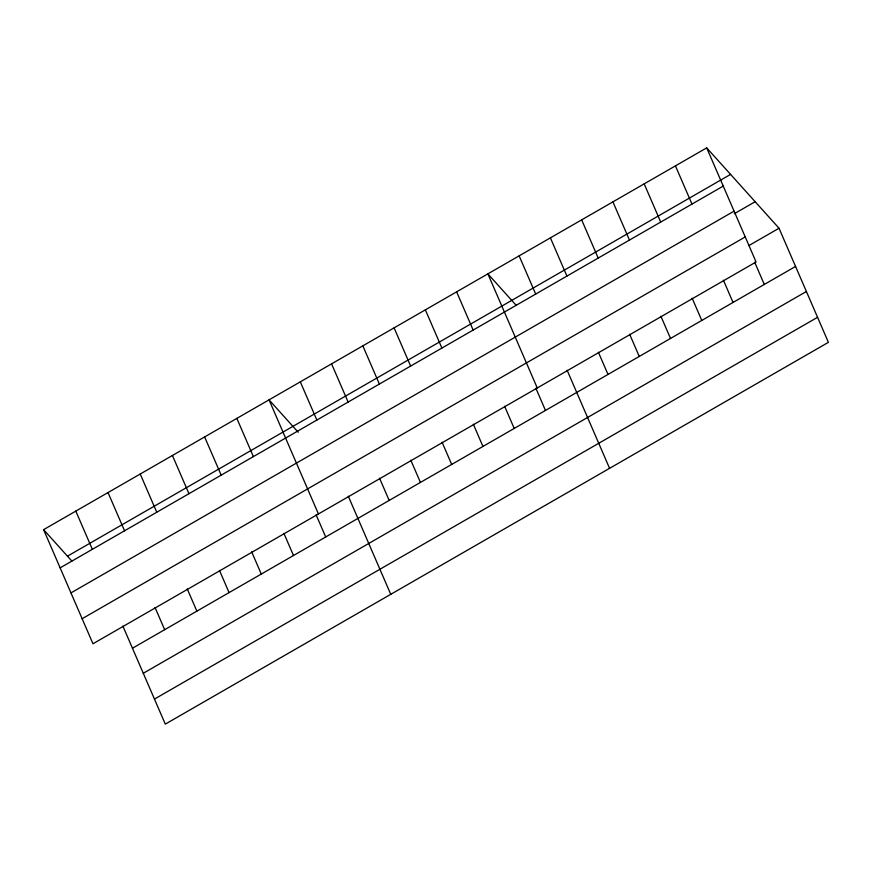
<?xml version="1.0" encoding="UTF-8"?>
<svg xmlns="http://www.w3.org/2000/svg" width="872" height="872" viewBox="0 0 872 872"><rect width="100%" height="100%" fill="white"/><g stroke="black" fill="none" stroke-linecap="round" stroke-linejoin="round"><path stroke-width="1.31" d="M706.702 147.869L756.079 261.982L92.977 643.765L43.6 529.653L706.702 147.869L779.023 228.235L828.4 342.347L165.299 724.131L122.854 626.042M67.46 556.173L730.573 174.4M60.135 567.868L723.237 186.085M70.97 592.906L734.082 211.133M734.322 213.716L755.163 201.715M82.142 618.717L745.244 236.933M748.917 245.566L779.023 228.235M132.457 648.234L795.558 266.451M143.291 673.271L806.393 291.499M154.453 699.082L817.565 317.299M516.137 305.265L487.884 273.863L537.261 387.964M298.191 432.229L269.056 399.856L318.433 513.957M43.6 529.653L71.853 561.056M754.694 262.265L764.297 284.446M675.44 165.876L691.976 204.081M723.433 280.261L733.036 302.442M644.179 183.872L660.714 222.077M692.172 298.257L701.775 320.438M612.918 201.868L629.453 240.073M660.911 316.253L670.514 338.445M581.668 219.864L598.192 258.079M629.649 334.248L639.252 356.441M550.406 237.871L566.931 276.075M598.388 352.255L607.991 374.437M519.145 255.867L535.681 294.071M567.127 370.251L609.572 468.329M535.877 388.247L545.469 410.44M456.623 291.858L473.158 330.074M504.615 406.243L514.207 428.435M425.362 309.854L441.897 348.07M473.354 424.25L482.946 446.431M394.1 327.861L410.636 366.066M442.093 442.246L451.685 464.427M362.839 345.857L379.375 384.062M410.832 460.242L420.424 482.423M331.578 363.853L348.113 402.057M379.571 478.238L389.174 500.43M300.317 381.849L316.852 420.064M348.31 496.233L390.754 594.322M316.1 514.785L325.703 536.967M236.846 418.397L253.381 456.601M283.891 533.326L293.493 555.508M204.637 436.937L221.172 475.142M251.681 551.867L261.284 574.059M172.427 455.478L188.962 493.694M219.472 570.408L229.074 592.6M140.229 474.03L156.753 512.235M187.273 588.96L196.865 611.141M108.019 492.571L124.554 530.776M155.063 607.501L164.655 629.682M75.809 511.112L92.345 549.316"/></g></svg>
